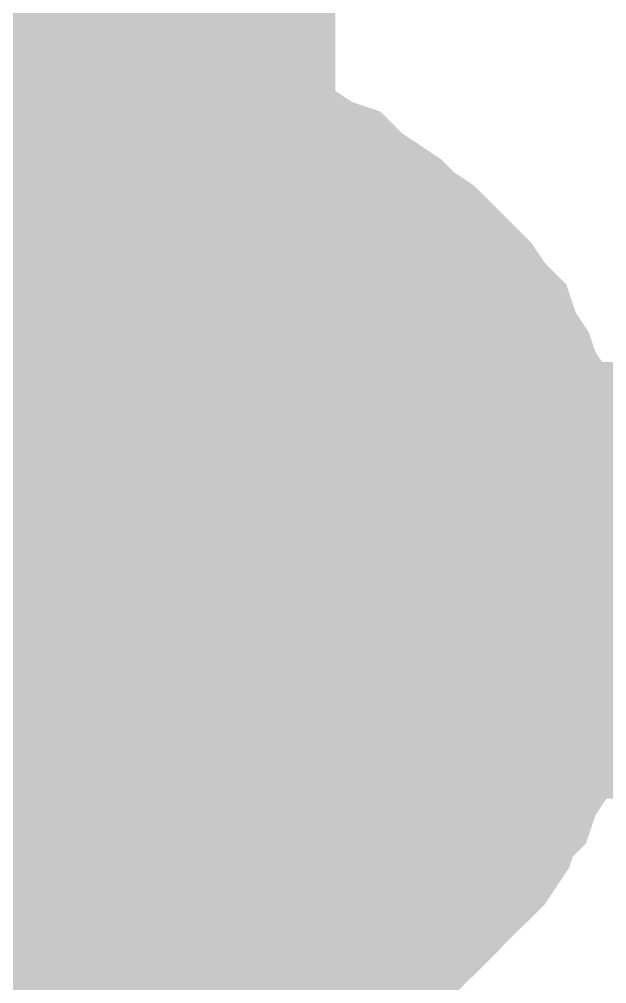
# Model space of a CAD drawing. Header units: inches. Extents: x 0 to 841, y 0 to 594.
# Drawn here: x 344.841 to 345.848, y 259.306 to 260.961 of the extents above; entities that cross this region are included whole.
import ezdxf

# ---------------------------------------------------------------- set-up
doc = ezdxf.new("R2010")
doc.units = ezdxf.units.IN
doc.layers.add('Sheet', color=255, linetype='Continuous')

msp = doc.modelspace()

# ---------------------------------------------------------------- linework, layer by layer
at = {"layer": 'Sheet'}
for points in [[(345.0081, 249.993, 0.7493, 0.7493, 0), (345.0081, 254.9901, 0.7493, 0.7493, 0), (345.0081, 259.9985, 0.7493, 0.7493, 0), (345.0081, 264.9957, 0.7493, 0.7493, 0), (345.0081, 269.9929, 0.7493, 0.7493, 0), (350.0049, 269.9929, 0.7493, 0.7493, 0)], [(344.6824, 260.6835, 0.2997, 0.2997, 0), (344.7161, 260.706, 0.2997, 0.2997, 0), (344.7498, 260.7172, 0.2997, 0.2997, 0), (344.7835, 260.7284, 0.2997, 0.2997, 0), (344.8172, 260.7397, 0.2997, 0.2997, 0), (344.8509, 260.7509, 0.2997, 0.2997, 0), (344.8958, 260.7509, 0.2997, 0.2997, 0), (344.9295, 260.7621, 0.2997, 0.2997, 0), (344.9744, 260.7621, 0.2997, 0.2997, 0), (345.0081, 260.7621, 0.2997, 0.2997, 0)], [(344.6824, 260.6835, 0.2997, 0.2997, 0), (344.7161, 260.706, 0.2997, 0.2997, 0), (344.7498, 260.7172, 0.2997, 0.2997, 0), (344.7835, 260.7284, 0.2997, 0.2997, 0), (344.8172, 260.7397, 0.2997, 0.2997, 0), (344.8509, 260.7509, 0.2997, 0.2997, 0), (344.8958, 260.7509, 0.2997, 0.2997, 0), (344.9295, 260.7621, 0.2997, 0.2997, 0), (344.9744, 260.7621, 0.2997, 0.2997, 0), (345.0081, 260.7621, 0.2997, 0.2997, 0)], [(345.0081, 260.7621, 0.2997, 0.2997, 0), (345.0081, 260.7621, 0.2997, 0.2997, 0)], [(345.0081, 260.7621, 0.2997, 0.2997, 0), (345.053, 260.7621, 0.2997, 0.2997, 0), (345.0867, 260.7621, 0.2997, 0.2997, 0), (345.1204, 260.7509, 0.2997, 0.2997, 0), (345.1653, 260.7509, 0.2997, 0.2997, 0), (345.199, 260.7397, 0.2997, 0.2997, 0), (345.2327, 260.7284, 0.2997, 0.2997, 0), (345.2776, 260.7172, 0.2997, 0.2997, 0), (345.3113, 260.706, 0.2997, 0.2997, 0), (345.3449, 260.6835, 0.2997, 0.2997, 0), (345.3786, 260.6723, 0.2997, 0.2997, 0), (345.4011, 260.6498, 0.2997, 0.2997, 0), (345.4348, 260.6274, 0.2997, 0.2997, 0), (345.4685, 260.6049, 0.2997, 0.2997, 0), (345.4909, 260.5825, 0.2997, 0.2997, 0), (345.5246, 260.56, 0.2997, 0.2997, 0), (345.5471, 260.5375, 0.2997, 0.2997, 0), (345.5695, 260.5151, 0.2997, 0.2997, 0), (345.6032, 260.4814, 0.2997, 0.2997, 0), (345.6257, 260.4477, 0.2997, 0.2997, 0), (345.6481, 260.4252, 0.2997, 0.2997, 0), (345.6594, 260.3916, 0.2997, 0.2997, 0), (345.6818, 260.3579, 0.2997, 0.2997, 0), (345.693, 260.3242, 0.2997, 0.2997, 0), (345.7155, 260.2905, 0.2997, 0.2997, 0), (345.7267, 260.2568, 0.2997, 0.2997, 0), (345.738, 260.2231, 0.2997, 0.2997, 0), (345.7492, 260.1894, 0.2997, 0.2997, 0), (345.7604, 260.1557, 0.2997, 0.2997, 0), (345.7604, 260.1108, 0.2997, 0.2997, 0), (345.7716, 260.0771, 0.2997, 0.2997, 0), (345.7716, 260.0322, 0.2997, 0.2997, 0), (345.7716, 259.9985, 0.2997, 0.2997, 0)], [(345.0081, 260.7621, 0.2997, 0.2997, 0), (345.0081, 260.7621, 0.2997, 0.2997, 0)], [(345.0081, 260.7621, 0.2997, 0.2997, 0), (345.053, 260.7621, 0.2997, 0.2997, 0), (345.0867, 260.7621, 0.2997, 0.2997, 0), (345.1204, 260.7509, 0.2997, 0.2997, 0), (345.1653, 260.7509, 0.2997, 0.2997, 0), (345.199, 260.7397, 0.2997, 0.2997, 0), (345.2327, 260.7284, 0.2997, 0.2997, 0), (345.2776, 260.7172, 0.2997, 0.2997, 0), (345.3113, 260.706, 0.2997, 0.2997, 0), (345.3449, 260.6835, 0.2997, 0.2997, 0), (345.3786, 260.6723, 0.2997, 0.2997, 0), (345.4011, 260.6498, 0.2997, 0.2997, 0), (345.4348, 260.6274, 0.2997, 0.2997, 0), (345.4685, 260.6049, 0.2997, 0.2997, 0), (345.4909, 260.5825, 0.2997, 0.2997, 0), (345.5246, 260.56, 0.2997, 0.2997, 0), (345.5471, 260.5375, 0.2997, 0.2997, 0), (345.5695, 260.5151, 0.2997, 0.2997, 0), (345.6032, 260.4814, 0.2997, 0.2997, 0), (345.6257, 260.4477, 0.2997, 0.2997, 0), (345.6481, 260.4252, 0.2997, 0.2997, 0), (345.6594, 260.3916, 0.2997, 0.2997, 0), (345.6818, 260.3579, 0.2997, 0.2997, 0), (345.693, 260.3242, 0.2997, 0.2997, 0), (345.7155, 260.2905, 0.2997, 0.2997, 0), (345.7267, 260.2568, 0.2997, 0.2997, 0), (345.738, 260.2231, 0.2997, 0.2997, 0), (345.7492, 260.1894, 0.2997, 0.2997, 0), (345.7604, 260.1557, 0.2997, 0.2997, 0), (345.7604, 260.1108, 0.2997, 0.2997, 0), (345.7716, 260.0771, 0.2997, 0.2997, 0), (345.7716, 260.0322, 0.2997, 0.2997, 0), (345.7716, 259.9985, 0.2997, 0.2997, 0)], [(344.7835, 260.7284, 0.0991, 0.0991, 0), (344.8172, 260.7397, 0.0991, 0.0991, 0), (344.8509, 260.7509, 0.0991, 0.0991, 0), (344.8958, 260.7509, 0.0991, 0.0991, 0), (344.9295, 260.7621, 0.0991, 0.0991, 0), (344.9744, 260.7621, 0.0991, 0.0991, 0), (345.0081, 260.7621, 0.0991, 0.0991, 0)], [(344.7835, 260.7284, 0.0991, 0.0991, 0), (344.8172, 260.7397, 0.0991, 0.0991, 0), (344.8509, 260.7509, 0.0991, 0.0991, 0), (344.8958, 260.7509, 0.0991, 0.0991, 0), (344.9295, 260.7621, 0.0991, 0.0991, 0), (344.9744, 260.7621, 0.0991, 0.0991, 0), (345.0081, 260.7621, 0.0991, 0.0991, 0)], [(345.0081, 260.7621, 0.0991, 0.0991, 0), (345.0081, 260.7621, 0.0991, 0.0991, 0)], [(345.0081, 260.7621, 0.0991, 0.0991, 0), (345.053, 260.7621, 0.0991, 0.0991, 0), (345.0867, 260.7621, 0.0991, 0.0991, 0), (345.1204, 260.7509, 0.0991, 0.0991, 0), (345.1653, 260.7509, 0.0991, 0.0991, 0), (345.199, 260.7397, 0.0991, 0.0991, 0), (345.2327, 260.7284, 0.0991, 0.0991, 0), (345.2776, 260.7172, 0.0991, 0.0991, 0), (345.3113, 260.706, 0.0991, 0.0991, 0), (345.3449, 260.6835, 0.0991, 0.0991, 0), (345.3786, 260.6723, 0.0991, 0.0991, 0), (345.4011, 260.6498, 0.0991, 0.0991, 0), (345.4348, 260.6274, 0.0991, 0.0991, 0), (345.4685, 260.6049, 0.0991, 0.0991, 0), (345.4909, 260.5825, 0.0991, 0.0991, 0), (345.5246, 260.56, 0.0991, 0.0991, 0), (345.5471, 260.5375, 0.0991, 0.0991, 0), (345.5695, 260.5151, 0.0991, 0.0991, 0), (345.6032, 260.4814, 0.0991, 0.0991, 0), (345.6257, 260.4477, 0.0991, 0.0991, 0), (345.6481, 260.4252, 0.0991, 0.0991, 0), (345.6594, 260.3916, 0.0991, 0.0991, 0), (345.6818, 260.3579, 0.0991, 0.0991, 0), (345.693, 260.3242, 0.0991, 0.0991, 0), (345.7155, 260.2905, 0.0991, 0.0991, 0), (345.7267, 260.2568, 0.0991, 0.0991, 0), (345.738, 260.2231, 0.0991, 0.0991, 0), (345.7492, 260.1894, 0.0991, 0.0991, 0), (345.7604, 260.1557, 0.0991, 0.0991, 0), (345.7604, 260.1108, 0.0991, 0.0991, 0), (345.7716, 260.0771, 0.0991, 0.0991, 0), (345.7716, 260.0322, 0.0991, 0.0991, 0), (345.7716, 259.9985, 0.0991, 0.0991, 0)], [(345.0081, 260.7621, 0.0991, 0.0991, 0), (345.0081, 260.7621, 0.0991, 0.0991, 0)], [(345.0081, 260.7621, 0.0991, 0.0991, 0), (345.053, 260.7621, 0.0991, 0.0991, 0), (345.0867, 260.7621, 0.0991, 0.0991, 0), (345.1204, 260.7509, 0.0991, 0.0991, 0), (345.1653, 260.7509, 0.0991, 0.0991, 0), (345.199, 260.7397, 0.0991, 0.0991, 0), (345.2327, 260.7284, 0.0991, 0.0991, 0), (345.2776, 260.7172, 0.0991, 0.0991, 0), (345.3113, 260.706, 0.0991, 0.0991, 0), (345.3449, 260.6835, 0.0991, 0.0991, 0), (345.3786, 260.6723, 0.0991, 0.0991, 0), (345.4011, 260.6498, 0.0991, 0.0991, 0), (345.4348, 260.6274, 0.0991, 0.0991, 0), (345.4685, 260.6049, 0.0991, 0.0991, 0), (345.4909, 260.5825, 0.0991, 0.0991, 0), (345.5246, 260.56, 0.0991, 0.0991, 0), (345.5471, 260.5375, 0.0991, 0.0991, 0), (345.5695, 260.5151, 0.0991, 0.0991, 0), (345.6032, 260.4814, 0.0991, 0.0991, 0), (345.6257, 260.4477, 0.0991, 0.0991, 0), (345.6481, 260.4252, 0.0991, 0.0991, 0), (345.6594, 260.3916, 0.0991, 0.0991, 0), (345.6818, 260.3579, 0.0991, 0.0991, 0), (345.693, 260.3242, 0.0991, 0.0991, 0), (345.7155, 260.2905, 0.0991, 0.0991, 0), (345.7267, 260.2568, 0.0991, 0.0991, 0), (345.738, 260.2231, 0.0991, 0.0991, 0), (345.7492, 260.1894, 0.0991, 0.0991, 0), (345.7604, 260.1557, 0.0991, 0.0991, 0), (345.7604, 260.1108, 0.0991, 0.0991, 0), (345.7716, 260.0771, 0.0991, 0.0991, 0), (345.7716, 260.0322, 0.0991, 0.0991, 0), (345.7716, 259.9985, 0.0991, 0.0991, 0)], [(344.6824, 260.3916, 0.2997, 0.2997, 0), (344.7049, 260.4028, 0.2997, 0.2997, 0), (344.7274, 260.414, 0.2997, 0.2997, 0), (344.7498, 260.4365, 0.2997, 0.2997, 0), (344.761, 260.4477, 0.2997, 0.2997, 0), (344.7835, 260.4589, 0.2997, 0.2997, 0), (344.806, 260.4589, 0.2997, 0.2997, 0), (344.8284, 260.4702, 0.2997, 0.2997, 0), (344.8621, 260.4814, 0.2997, 0.2997, 0), (344.8846, 260.4926, 0.2997, 0.2997, 0), (344.907, 260.4926, 0.2997, 0.2997, 0), (344.9295, 260.4926, 0.2997, 0.2997, 0), (344.9519, 260.5039, 0.2997, 0.2997, 0), (344.9856, 260.5039, 0.2997, 0.2997, 0), (345.0081, 260.5039, 0.2997, 0.2997, 0)], [(344.6824, 260.3916, 0.2997, 0.2997, 0), (344.7049, 260.4028, 0.2997, 0.2997, 0), (344.7274, 260.414, 0.2997, 0.2997, 0), (344.7498, 260.4365, 0.2997, 0.2997, 0), (344.761, 260.4477, 0.2997, 0.2997, 0), (344.7835, 260.4589, 0.2997, 0.2997, 0), (344.806, 260.4589, 0.2997, 0.2997, 0), (344.8284, 260.4702, 0.2997, 0.2997, 0), (344.8621, 260.4814, 0.2997, 0.2997, 0), (344.8846, 260.4926, 0.2997, 0.2997, 0), (344.907, 260.4926, 0.2997, 0.2997, 0), (344.9295, 260.4926, 0.2997, 0.2997, 0), (344.9519, 260.5039, 0.2997, 0.2997, 0), (344.9856, 260.5039, 0.2997, 0.2997, 0), (345.0081, 260.5039, 0.2997, 0.2997, 0)], [(345.0081, 260.5039, 0.2997, 0.2997, 0), (345.0081, 260.5039, 0.2997, 0.2997, 0)], [(345.0081, 260.5039, 0.2997, 0.2997, 0), (345.0305, 260.5039, 0.2997, 0.2997, 0), (345.0642, 260.5039, 0.2997, 0.2997, 0), (345.0867, 260.4926, 0.2997, 0.2997, 0), (345.1091, 260.4926, 0.2997, 0.2997, 0), (345.1316, 260.4926, 0.2997, 0.2997, 0), (345.1541, 260.4814, 0.2997, 0.2997, 0), (345.1877, 260.4702, 0.2997, 0.2997, 0), (345.2102, 260.4589, 0.2997, 0.2997, 0), (345.2327, 260.4589, 0.2997, 0.2997, 0), (345.2551, 260.4477, 0.2997, 0.2997, 0), (345.2663, 260.4365, 0.2997, 0.2997, 0), (345.2888, 260.414, 0.2997, 0.2997, 0), (345.3113, 260.4028, 0.2997, 0.2997, 0), (345.3337, 260.3916, 0.2997, 0.2997, 0), (345.3449, 260.3691, 0.2997, 0.2997, 0), (345.3674, 260.3579, 0.2997, 0.2997, 0), (345.3786, 260.3354, 0.2997, 0.2997, 0), (345.4011, 260.3242, 0.2997, 0.2997, 0), (345.4123, 260.3017, 0.2997, 0.2997, 0), (345.4235, 260.2793, 0.2997, 0.2997, 0), (345.446, 260.2568, 0.2997, 0.2997, 0), (345.4572, 260.2456, 0.2997, 0.2997, 0), (345.4685, 260.2231, 0.2997, 0.2997, 0), (345.4685, 260.2007, 0.2997, 0.2997, 0), (345.4797, 260.1782, 0.2997, 0.2997, 0), (345.4909, 260.1445, 0.2997, 0.2997, 0), (345.5021, 260.1221, 0.2997, 0.2997, 0), (345.5021, 260.0996, 0.2997, 0.2997, 0), (345.5021, 260.0771, 0.2997, 0.2997, 0), (345.5134, 260.0547, 0.2997, 0.2997, 0), (345.5134, 260.021, 0.2997, 0.2997, 0), (345.5134, 259.9985, 0.2997, 0.2997, 0)], [(345.0081, 260.5039, 0.2997, 0.2997, 0), (345.0081, 260.5039, 0.2997, 0.2997, 0)], [(345.0081, 260.5039, 0.2997, 0.2997, 0), (345.0305, 260.5039, 0.2997, 0.2997, 0), (345.0642, 260.5039, 0.2997, 0.2997, 0), (345.0867, 260.4926, 0.2997, 0.2997, 0), (345.1091, 260.4926, 0.2997, 0.2997, 0), (345.1316, 260.4926, 0.2997, 0.2997, 0), (345.1541, 260.4814, 0.2997, 0.2997, 0), (345.1877, 260.4702, 0.2997, 0.2997, 0), (345.2102, 260.4589, 0.2997, 0.2997, 0), (345.2327, 260.4589, 0.2997, 0.2997, 0), (345.2551, 260.4477, 0.2997, 0.2997, 0), (345.2663, 260.4365, 0.2997, 0.2997, 0), (345.2888, 260.414, 0.2997, 0.2997, 0), (345.3113, 260.4028, 0.2997, 0.2997, 0), (345.3337, 260.3916, 0.2997, 0.2997, 0), (345.3449, 260.3691, 0.2997, 0.2997, 0), (345.3674, 260.3579, 0.2997, 0.2997, 0), (345.3786, 260.3354, 0.2997, 0.2997, 0), (345.4011, 260.3242, 0.2997, 0.2997, 0), (345.4123, 260.3017, 0.2997, 0.2997, 0), (345.4235, 260.2793, 0.2997, 0.2997, 0), (345.446, 260.2568, 0.2997, 0.2997, 0), (345.4572, 260.2456, 0.2997, 0.2997, 0), (345.4685, 260.2231, 0.2997, 0.2997, 0), (345.4685, 260.2007, 0.2997, 0.2997, 0), (345.4797, 260.1782, 0.2997, 0.2997, 0), (345.4909, 260.1445, 0.2997, 0.2997, 0), (345.5021, 260.1221, 0.2997, 0.2997, 0), (345.5021, 260.0996, 0.2997, 0.2997, 0), (345.5021, 260.0771, 0.2997, 0.2997, 0), (345.5134, 260.0547, 0.2997, 0.2997, 0), (345.5134, 260.021, 0.2997, 0.2997, 0), (345.5134, 259.9985, 0.2997, 0.2997, 0)], [(344.7835, 260.4589, 0.0991, 0.0991, 0), (344.806, 260.4589, 0.0991, 0.0991, 0), (344.8284, 260.4702, 0.0991, 0.0991, 0), (344.8621, 260.4814, 0.0991, 0.0991, 0), (344.8846, 260.4926, 0.0991, 0.0991, 0), (344.907, 260.4926, 0.0991, 0.0991, 0), (344.9295, 260.4926, 0.0991, 0.0991, 0), (344.9519, 260.5039, 0.0991, 0.0991, 0), (344.9856, 260.5039, 0.0991, 0.0991, 0), (345.0081, 260.5039, 0.0991, 0.0991, 0)], [(344.7835, 260.4589, 0.0991, 0.0991, 0), (344.806, 260.4589, 0.0991, 0.0991, 0), (344.8284, 260.4702, 0.0991, 0.0991, 0), (344.8621, 260.4814, 0.0991, 0.0991, 0), (344.8846, 260.4926, 0.0991, 0.0991, 0), (344.907, 260.4926, 0.0991, 0.0991, 0), (344.9295, 260.4926, 0.0991, 0.0991, 0), (344.9519, 260.5039, 0.0991, 0.0991, 0), (344.9856, 260.5039, 0.0991, 0.0991, 0), (345.0081, 260.5039, 0.0991, 0.0991, 0)], [(345.0081, 260.5039, 0.0991, 0.0991, 0), (345.0081, 260.5039, 0.0991, 0.0991, 0)], [(345.0081, 260.5039, 0.0991, 0.0991, 0), (345.0305, 260.5039, 0.0991, 0.0991, 0), (345.0642, 260.5039, 0.0991, 0.0991, 0), (345.0867, 260.4926, 0.0991, 0.0991, 0), (345.1091, 260.4926, 0.0991, 0.0991, 0), (345.1316, 260.4926, 0.0991, 0.0991, 0), (345.1541, 260.4814, 0.0991, 0.0991, 0), (345.1877, 260.4702, 0.0991, 0.0991, 0), (345.2102, 260.4589, 0.0991, 0.0991, 0), (345.2327, 260.4589, 0.0991, 0.0991, 0), (345.2551, 260.4477, 0.0991, 0.0991, 0), (345.2663, 260.4365, 0.0991, 0.0991, 0), (345.2888, 260.414, 0.0991, 0.0991, 0), (345.3113, 260.4028, 0.0991, 0.0991, 0), (345.3337, 260.3916, 0.0991, 0.0991, 0), (345.3449, 260.3691, 0.0991, 0.0991, 0), (345.3674, 260.3579, 0.0991, 0.0991, 0), (345.3786, 260.3354, 0.0991, 0.0991, 0), (345.4011, 260.3242, 0.0991, 0.0991, 0), (345.4123, 260.3017, 0.0991, 0.0991, 0), (345.4235, 260.2793, 0.0991, 0.0991, 0), (345.446, 260.2568, 0.0991, 0.0991, 0), (345.4572, 260.2456, 0.0991, 0.0991, 0), (345.4685, 260.2231, 0.0991, 0.0991, 0), (345.4685, 260.2007, 0.0991, 0.0991, 0), (345.4797, 260.1782, 0.0991, 0.0991, 0), (345.4909, 260.1445, 0.0991, 0.0991, 0), (345.5021, 260.1221, 0.0991, 0.0991, 0), (345.5021, 260.0996, 0.0991, 0.0991, 0), (345.5021, 260.0771, 0.0991, 0.0991, 0), (345.5134, 260.0547, 0.0991, 0.0991, 0), (345.5134, 260.021, 0.0991, 0.0991, 0), (345.5134, 259.9985, 0.0991, 0.0991, 0)], [(345.0081, 260.5039, 0.0991, 0.0991, 0), (345.0081, 260.5039, 0.0991, 0.0991, 0)], [(345.0081, 260.5039, 0.0991, 0.0991, 0), (345.0305, 260.5039, 0.0991, 0.0991, 0), (345.0642, 260.5039, 0.0991, 0.0991, 0), (345.0867, 260.4926, 0.0991, 0.0991, 0), (345.1091, 260.4926, 0.0991, 0.0991, 0), (345.1316, 260.4926, 0.0991, 0.0991, 0), (345.1541, 260.4814, 0.0991, 0.0991, 0), (345.1877, 260.4702, 0.0991, 0.0991, 0), (345.2102, 260.4589, 0.0991, 0.0991, 0), (345.2327, 260.4589, 0.0991, 0.0991, 0), (345.2551, 260.4477, 0.0991, 0.0991, 0), (345.2663, 260.4365, 0.0991, 0.0991, 0), (345.2888, 260.414, 0.0991, 0.0991, 0), (345.3113, 260.4028, 0.0991, 0.0991, 0), (345.3337, 260.3916, 0.0991, 0.0991, 0), (345.3449, 260.3691, 0.0991, 0.0991, 0), (345.3674, 260.3579, 0.0991, 0.0991, 0), (345.3786, 260.3354, 0.0991, 0.0991, 0), (345.4011, 260.3242, 0.0991, 0.0991, 0), (345.4123, 260.3017, 0.0991, 0.0991, 0), (345.4235, 260.2793, 0.0991, 0.0991, 0), (345.446, 260.2568, 0.0991, 0.0991, 0), (345.4572, 260.2456, 0.0991, 0.0991, 0), (345.4685, 260.2231, 0.0991, 0.0991, 0), (345.4685, 260.2007, 0.0991, 0.0991, 0), (345.4797, 260.1782, 0.0991, 0.0991, 0), (345.4909, 260.1445, 0.0991, 0.0991, 0), (345.5021, 260.1221, 0.0991, 0.0991, 0), (345.5021, 260.0996, 0.0991, 0.0991, 0), (345.5021, 260.0771, 0.0991, 0.0991, 0), (345.5134, 260.0547, 0.0991, 0.0991, 0), (345.5134, 260.021, 0.0991, 0.0991, 0), (345.5134, 259.9985, 0.0991, 0.0991, 0)], [(345.0081, 259.9985, 0.7493, 0.7493, 0), (350.0049, 259.9985, 0.7493, 0.7493, 0)], [(345.7716, 259.9985, 0.2997, 0.2997, 0), (345.7716, 259.9536, 0.2997, 0.2997, 0), (345.7716, 259.9199, 0.2997, 0.2997, 0), (345.7604, 259.8862, 0.2997, 0.2997, 0), (345.7604, 259.8413, 0.2997, 0.2997, 0), (345.7492, 259.8076, 0.2997, 0.2997, 0), (345.738, 259.7739, 0.2997, 0.2997, 0), (345.7267, 259.729, 0.2997, 0.2997, 0), (345.7155, 259.6953, 0.2997, 0.2997, 0), (345.693, 259.6616, 0.2997, 0.2997, 0), (345.6818, 259.6279, 0.2997, 0.2997, 0), (345.6594, 259.6055, 0.2997, 0.2997, 0), (345.6481, 259.5718, 0.2997, 0.2997, 0), (345.6257, 259.5381, 0.2997, 0.2997, 0), (345.6032, 259.5157, 0.2997, 0.2997, 0), (345.5695, 259.482, 0.2997, 0.2997, 0), (345.5471, 259.4595, 0.2997, 0.2997, 0), (345.5246, 259.437, 0.2997, 0.2997, 0), (345.4909, 259.4034, 0.2997, 0.2997, 0), (345.4685, 259.3809, 0.2997, 0.2997, 0), (345.4348, 259.3584, 0.2997, 0.2997, 0), (345.4011, 259.3472, 0.2997, 0.2997, 0), (345.3786, 259.3248, 0.2997, 0.2997, 0), (345.3449, 259.3135, 0.2997, 0.2997, 0), (345.3113, 259.2911, 0.2997, 0.2997, 0), (345.2776, 259.2798, 0.2997, 0.2997, 0), (345.2327, 259.2686, 0.2997, 0.2997, 0), (345.199, 259.2574, 0.2997, 0.2997, 0), (345.1653, 259.2461, 0.2997, 0.2997, 0), (345.1204, 259.2461, 0.2997, 0.2997, 0), (345.0867, 259.2349, 0.2997, 0.2997, 0), (345.053, 259.2349, 0.2997, 0.2997, 0), (345.0081, 259.2349, 0.2997, 0.2997, 0)], [(345.7716, 259.9985, 0.2997, 0.2997, 0), (345.7716, 259.9536, 0.2997, 0.2997, 0), (345.7716, 259.9199, 0.2997, 0.2997, 0), (345.7604, 259.8862, 0.2997, 0.2997, 0), (345.7604, 259.8413, 0.2997, 0.2997, 0), (345.7492, 259.8076, 0.2997, 0.2997, 0), (345.738, 259.7739, 0.2997, 0.2997, 0), (345.7267, 259.729, 0.2997, 0.2997, 0), (345.7155, 259.6953, 0.2997, 0.2997, 0), (345.693, 259.6616, 0.2997, 0.2997, 0), (345.6818, 259.6279, 0.2997, 0.2997, 0), (345.6594, 259.6055, 0.2997, 0.2997, 0), (345.6481, 259.5718, 0.2997, 0.2997, 0), (345.6257, 259.5381, 0.2997, 0.2997, 0), (345.6032, 259.5157, 0.2997, 0.2997, 0), (345.5695, 259.482, 0.2997, 0.2997, 0), (345.5471, 259.4595, 0.2997, 0.2997, 0), (345.5246, 259.437, 0.2997, 0.2997, 0), (345.4909, 259.4034, 0.2997, 0.2997, 0), (345.4685, 259.3809, 0.2997, 0.2997, 0), (345.4348, 259.3584, 0.2997, 0.2997, 0), (345.4011, 259.3472, 0.2997, 0.2997, 0), (345.3786, 259.3248, 0.2997, 0.2997, 0), (345.3449, 259.3135, 0.2997, 0.2997, 0), (345.3113, 259.2911, 0.2997, 0.2997, 0), (345.2776, 259.2798, 0.2997, 0.2997, 0), (345.2327, 259.2686, 0.2997, 0.2997, 0), (345.199, 259.2574, 0.2997, 0.2997, 0), (345.1653, 259.2461, 0.2997, 0.2997, 0), (345.1204, 259.2461, 0.2997, 0.2997, 0), (345.0867, 259.2349, 0.2997, 0.2997, 0), (345.053, 259.2349, 0.2997, 0.2997, 0), (345.0081, 259.2349, 0.2997, 0.2997, 0)], [(345.5134, 259.9985, 0.2997, 0.2997, 0), (345.5134, 259.9761, 0.2997, 0.2997, 0), (345.5134, 259.9424, 0.2997, 0.2997, 0), (345.5021, 259.9199, 0.2997, 0.2997, 0), (345.5021, 259.8975, 0.2997, 0.2997, 0), (345.5021, 259.875, 0.2997, 0.2997, 0), (345.4909, 259.8413, 0.2997, 0.2997, 0), (345.4797, 259.8189, 0.2997, 0.2997, 0), (345.4685, 259.7964, 0.2997, 0.2997, 0), (345.4685, 259.7739, 0.2997, 0.2997, 0), (345.4572, 259.7515, 0.2997, 0.2997, 0), (345.446, 259.729, 0.2997, 0.2997, 0), (345.4235, 259.7066, 0.2997, 0.2997, 0), (345.4123, 259.6953, 0.2997, 0.2997, 0), (345.4011, 259.6729, 0.2997, 0.2997, 0), (345.3786, 259.6504, 0.2997, 0.2997, 0), (345.3674, 259.6392, 0.2997, 0.2997, 0), (345.3449, 259.6167, 0.2997, 0.2997, 0), (345.3337, 259.6055, 0.2997, 0.2997, 0), (345.3113, 259.583, 0.2997, 0.2997, 0), (345.2888, 259.5718, 0.2997, 0.2997, 0), (345.2663, 259.5606, 0.2997, 0.2997, 0), (345.2551, 259.5493, 0.2997, 0.2997, 0), (345.2327, 259.5381, 0.2997, 0.2997, 0), (345.2102, 259.5269, 0.2997, 0.2997, 0), (345.1877, 259.5157, 0.2997, 0.2997, 0), (345.1541, 259.5044, 0.2997, 0.2997, 0), (345.1316, 259.4932, 0.2997, 0.2997, 0), (345.1091, 259.4932, 0.2997, 0.2997, 0), (345.0867, 259.4932, 0.2997, 0.2997, 0), (345.0642, 259.482, 0.2997, 0.2997, 0), (345.0305, 259.482, 0.2997, 0.2997, 0), (345.0081, 259.482, 0.2997, 0.2997, 0)], [(345.5134, 259.9985, 0.2997, 0.2997, 0), (345.5134, 259.9761, 0.2997, 0.2997, 0), (345.5134, 259.9424, 0.2997, 0.2997, 0), (345.5021, 259.9199, 0.2997, 0.2997, 0), (345.5021, 259.8975, 0.2997, 0.2997, 0), (345.5021, 259.875, 0.2997, 0.2997, 0), (345.4909, 259.8413, 0.2997, 0.2997, 0), (345.4797, 259.8189, 0.2997, 0.2997, 0), (345.4685, 259.7964, 0.2997, 0.2997, 0), (345.4685, 259.7739, 0.2997, 0.2997, 0), (345.4572, 259.7515, 0.2997, 0.2997, 0), (345.446, 259.729, 0.2997, 0.2997, 0), (345.4235, 259.7066, 0.2997, 0.2997, 0), (345.4123, 259.6953, 0.2997, 0.2997, 0), (345.4011, 259.6729, 0.2997, 0.2997, 0), (345.3786, 259.6504, 0.2997, 0.2997, 0), (345.3674, 259.6392, 0.2997, 0.2997, 0), (345.3449, 259.6167, 0.2997, 0.2997, 0), (345.3337, 259.6055, 0.2997, 0.2997, 0), (345.3113, 259.583, 0.2997, 0.2997, 0), (345.2888, 259.5718, 0.2997, 0.2997, 0), (345.2663, 259.5606, 0.2997, 0.2997, 0), (345.2551, 259.5493, 0.2997, 0.2997, 0), (345.2327, 259.5381, 0.2997, 0.2997, 0), (345.2102, 259.5269, 0.2997, 0.2997, 0), (345.1877, 259.5157, 0.2997, 0.2997, 0), (345.1541, 259.5044, 0.2997, 0.2997, 0), (345.1316, 259.4932, 0.2997, 0.2997, 0), (345.1091, 259.4932, 0.2997, 0.2997, 0), (345.0867, 259.4932, 0.2997, 0.2997, 0), (345.0642, 259.482, 0.2997, 0.2997, 0), (345.0305, 259.482, 0.2997, 0.2997, 0), (345.0081, 259.482, 0.2997, 0.2997, 0)], [(345.5134, 259.9985, 0.2997, 0.2997, 0), (345.5134, 259.9985, 0.2997, 0.2997, 0), (345.5134, 259.9985, 0.2997, 0.2997, 0), (345.5134, 259.9985, 0.2997, 0.2997, 0), (345.5134, 259.9985, 0.2997, 0.2997, 0), (345.5134, 259.9985, 0.2997, 0.2997, 0), (345.5134, 259.9985, 0.2997, 0.2997, 0), (345.5134, 259.9985, 0.2997, 0.2997, 0), (345.5134, 259.9985, 0.2997, 0.2997, 0), (345.5134, 259.9985, 0.2997, 0.2997, 0), (345.5134, 259.9985, 0.2997, 0.2997, 0), (345.5134, 259.9985, 0.2997, 0.2997, 0), (345.5134, 259.9985, 0.2997, 0.2997, 0), (345.5134, 259.9985, 0.2997, 0.2997, 0), (345.5134, 259.9985, 0.2997, 0.2997, 0), (345.5134, 259.9985, 0.2997, 0.2997, 0), (345.5134, 259.9985, 0.2997, 0.2997, 0), (345.5134, 259.9985, 0.2997, 0.2997, 0), (345.5134, 259.9985, 0.2997, 0.2997, 0), (345.5134, 259.9985, 0.2997, 0.2997, 0), (345.5134, 259.9985, 0.2997, 0.2997, 0), (345.5134, 259.9985, 0.2997, 0.2997, 0), (345.5134, 259.9985, 0.2997, 0.2997, 0), (345.5134, 259.9985, 0.2997, 0.2997, 0), (345.5134, 259.9985, 0.2997, 0.2997, 0), (345.5134, 259.9985, 0.2997, 0.2997, 0), (345.5134, 259.9985, 0.2997, 0.2997, 0), (345.5134, 259.9985, 0.2997, 0.2997, 0), (345.5134, 259.9985, 0.2997, 0.2997, 0), (345.5134, 259.9985, 0.2997, 0.2997, 0), (345.5134, 259.9985, 0.2997, 0.2997, 0), (345.5134, 259.9985, 0.2997, 0.2997, 0), (345.5134, 259.9985, 0.2997, 0.2997, 0)], [(345.5134, 259.9985, 0.2997, 0.2997, 0), (345.5134, 259.9985, 0.2997, 0.2997, 0)], [(345.5134, 259.9985, 0.2997, 0.2997, 0), (345.5134, 259.9985, 0.2997, 0.2997, 0), (345.5134, 259.9985, 0.2997, 0.2997, 0), (345.5134, 259.9985, 0.2997, 0.2997, 0), (345.5134, 259.9985, 0.2997, 0.2997, 0), (345.5134, 259.9985, 0.2997, 0.2997, 0), (345.5134, 259.9985, 0.2997, 0.2997, 0), (345.5134, 259.9985, 0.2997, 0.2997, 0), (345.5134, 259.9985, 0.2997, 0.2997, 0), (345.5134, 259.9985, 0.2997, 0.2997, 0), (345.5134, 259.9985, 0.2997, 0.2997, 0), (345.5134, 259.9985, 0.2997, 0.2997, 0), (345.5134, 259.9985, 0.2997, 0.2997, 0), (345.5134, 259.9985, 0.2997, 0.2997, 0), (345.5134, 259.9985, 0.2997, 0.2997, 0), (345.5134, 259.9985, 0.2997, 0.2997, 0), (345.5134, 259.9985, 0.2997, 0.2997, 0), (345.5134, 259.9985, 0.2997, 0.2997, 0), (345.5134, 259.9985, 0.2997, 0.2997, 0), (345.5134, 259.9985, 0.2997, 0.2997, 0), (345.5134, 259.9985, 0.2997, 0.2997, 0), (345.5134, 259.9985, 0.2997, 0.2997, 0), (345.5134, 259.9985, 0.2997, 0.2997, 0), (345.5134, 259.9985, 0.2997, 0.2997, 0), (345.5134, 259.9985, 0.2997, 0.2997, 0), (345.5134, 259.9985, 0.2997, 0.2997, 0), (345.5134, 259.9985, 0.2997, 0.2997, 0), (345.5134, 259.9985, 0.2997, 0.2997, 0), (345.5134, 259.9985, 0.2997, 0.2997, 0), (345.5134, 259.9985, 0.2997, 0.2997, 0), (345.5134, 259.9985, 0.2997, 0.2997, 0), (345.5134, 259.9985, 0.2997, 0.2997, 0), (345.5134, 259.9985, 0.2997, 0.2997, 0)], [(345.5134, 259.9985, 0.2997, 0.2997, 0), (345.5134, 259.9985, 0.2997, 0.2997, 0)], [(345.7716, 259.9985, 0.2997, 0.2997, 0), (345.7716, 259.9985, 0.2997, 0.2997, 0), (345.7716, 259.9985, 0.2997, 0.2997, 0), (345.7716, 259.9985, 0.2997, 0.2997, 0), (345.7716, 259.9985, 0.2997, 0.2997, 0), (345.7716, 259.9985, 0.2997, 0.2997, 0), (345.7716, 259.9985, 0.2997, 0.2997, 0), (345.7716, 259.9985, 0.2997, 0.2997, 0), (345.7716, 259.9985, 0.2997, 0.2997, 0), (345.7716, 259.9985, 0.2997, 0.2997, 0), (345.7716, 259.9985, 0.2997, 0.2997, 0), (345.7716, 259.9985, 0.2997, 0.2997, 0), (345.7716, 259.9985, 0.2997, 0.2997, 0), (345.7716, 259.9985, 0.2997, 0.2997, 0), (345.7716, 259.9985, 0.2997, 0.2997, 0), (345.7716, 259.9985, 0.2997, 0.2997, 0), (345.7716, 259.9985, 0.2997, 0.2997, 0), (345.7716, 259.9985, 0.2997, 0.2997, 0), (345.7716, 259.9985, 0.2997, 0.2997, 0), (345.7716, 259.9985, 0.2997, 0.2997, 0), (345.7716, 259.9985, 0.2997, 0.2997, 0), (345.7716, 259.9985, 0.2997, 0.2997, 0), (345.7716, 259.9985, 0.2997, 0.2997, 0), (345.7716, 259.9985, 0.2997, 0.2997, 0), (345.7716, 259.9985, 0.2997, 0.2997, 0), (345.7716, 259.9985, 0.2997, 0.2997, 0), (345.7716, 259.9985, 0.2997, 0.2997, 0), (345.7716, 259.9985, 0.2997, 0.2997, 0), (345.7716, 259.9985, 0.2997, 0.2997, 0), (345.7716, 259.9985, 0.2997, 0.2997, 0), (345.7716, 259.9985, 0.2997, 0.2997, 0), (345.7716, 259.9985, 0.2997, 0.2997, 0), (345.7716, 259.9985, 0.2997, 0.2997, 0)], [(345.7716, 259.9985, 0.2997, 0.2997, 0), (345.7716, 259.9985, 0.2997, 0.2997, 0)], [(345.7716, 259.9985, 0.2997, 0.2997, 0), (345.7716, 259.9985, 0.2997, 0.2997, 0), (345.7716, 259.9985, 0.2997, 0.2997, 0), (345.7716, 259.9985, 0.2997, 0.2997, 0), (345.7716, 259.9985, 0.2997, 0.2997, 0), (345.7716, 259.9985, 0.2997, 0.2997, 0), (345.7716, 259.9985, 0.2997, 0.2997, 0), (345.7716, 259.9985, 0.2997, 0.2997, 0), (345.7716, 259.9985, 0.2997, 0.2997, 0), (345.7716, 259.9985, 0.2997, 0.2997, 0), (345.7716, 259.9985, 0.2997, 0.2997, 0), (345.7716, 259.9985, 0.2997, 0.2997, 0), (345.7716, 259.9985, 0.2997, 0.2997, 0), (345.7716, 259.9985, 0.2997, 0.2997, 0), (345.7716, 259.9985, 0.2997, 0.2997, 0), (345.7716, 259.9985, 0.2997, 0.2997, 0), (345.7716, 259.9985, 0.2997, 0.2997, 0), (345.7716, 259.9985, 0.2997, 0.2997, 0), (345.7716, 259.9985, 0.2997, 0.2997, 0), (345.7716, 259.9985, 0.2997, 0.2997, 0), (345.7716, 259.9985, 0.2997, 0.2997, 0), (345.7716, 259.9985, 0.2997, 0.2997, 0), (345.7716, 259.9985, 0.2997, 0.2997, 0), (345.7716, 259.9985, 0.2997, 0.2997, 0), (345.7716, 259.9985, 0.2997, 0.2997, 0), (345.7716, 259.9985, 0.2997, 0.2997, 0), (345.7716, 259.9985, 0.2997, 0.2997, 0), (345.7716, 259.9985, 0.2997, 0.2997, 0), (345.7716, 259.9985, 0.2997, 0.2997, 0), (345.7716, 259.9985, 0.2997, 0.2997, 0), (345.7716, 259.9985, 0.2997, 0.2997, 0), (345.7716, 259.9985, 0.2997, 0.2997, 0), (345.7716, 259.9985, 0.2997, 0.2997, 0)], [(345.7716, 259.9985, 0.2997, 0.2997, 0), (345.7716, 259.9985, 0.2997, 0.2997, 0)], [(345.5134, 259.9985, 0.0991, 0.0991, 0), (345.5134, 259.9761, 0.0991, 0.0991, 0), (345.5134, 259.9424, 0.0991, 0.0991, 0), (345.5021, 259.9199, 0.0991, 0.0991, 0), (345.5021, 259.8975, 0.0991, 0.0991, 0), (345.5021, 259.875, 0.0991, 0.0991, 0), (345.4909, 259.8413, 0.0991, 0.0991, 0), (345.4797, 259.8189, 0.0991, 0.0991, 0), (345.4685, 259.7964, 0.0991, 0.0991, 0), (345.4685, 259.7739, 0.0991, 0.0991, 0), (345.4572, 259.7515, 0.0991, 0.0991, 0), (345.446, 259.729, 0.0991, 0.0991, 0), (345.4235, 259.7066, 0.0991, 0.0991, 0), (345.4123, 259.6953, 0.0991, 0.0991, 0), (345.4011, 259.6729, 0.0991, 0.0991, 0), (345.3786, 259.6504, 0.0991, 0.0991, 0), (345.3674, 259.6392, 0.0991, 0.0991, 0), (345.3449, 259.6167, 0.0991, 0.0991, 0), (345.3337, 259.6055, 0.0991, 0.0991, 0), (345.3113, 259.583, 0.0991, 0.0991, 0), (345.2888, 259.5718, 0.0991, 0.0991, 0), (345.2663, 259.5606, 0.0991, 0.0991, 0), (345.2551, 259.5493, 0.0991, 0.0991, 0), (345.2327, 259.5381, 0.0991, 0.0991, 0), (345.2102, 259.5269, 0.0991, 0.0991, 0), (345.1877, 259.5157, 0.0991, 0.0991, 0), (345.1541, 259.5044, 0.0991, 0.0991, 0), (345.1316, 259.4932, 0.0991, 0.0991, 0), (345.1091, 259.4932, 0.0991, 0.0991, 0), (345.0867, 259.4932, 0.0991, 0.0991, 0), (345.0642, 259.482, 0.0991, 0.0991, 0), (345.0305, 259.482, 0.0991, 0.0991, 0), (345.0081, 259.482, 0.0991, 0.0991, 0)], [(345.5134, 259.9985, 0.0991, 0.0991, 0), (345.5134, 259.9761, 0.0991, 0.0991, 0), (345.5134, 259.9424, 0.0991, 0.0991, 0), (345.5021, 259.9199, 0.0991, 0.0991, 0), (345.5021, 259.8975, 0.0991, 0.0991, 0), (345.5021, 259.875, 0.0991, 0.0991, 0), (345.4909, 259.8413, 0.0991, 0.0991, 0), (345.4797, 259.8189, 0.0991, 0.0991, 0), (345.4685, 259.7964, 0.0991, 0.0991, 0), (345.4685, 259.7739, 0.0991, 0.0991, 0), (345.4572, 259.7515, 0.0991, 0.0991, 0), (345.446, 259.729, 0.0991, 0.0991, 0), (345.4235, 259.7066, 0.0991, 0.0991, 0), (345.4123, 259.6953, 0.0991, 0.0991, 0), (345.4011, 259.6729, 0.0991, 0.0991, 0), (345.3786, 259.6504, 0.0991, 0.0991, 0), (345.3674, 259.6392, 0.0991, 0.0991, 0), (345.3449, 259.6167, 0.0991, 0.0991, 0), (345.3337, 259.6055, 0.0991, 0.0991, 0), (345.3113, 259.583, 0.0991, 0.0991, 0), (345.2888, 259.5718, 0.0991, 0.0991, 0), (345.2663, 259.5606, 0.0991, 0.0991, 0), (345.2551, 259.5493, 0.0991, 0.0991, 0), (345.2327, 259.5381, 0.0991, 0.0991, 0), (345.2102, 259.5269, 0.0991, 0.0991, 0), (345.1877, 259.5157, 0.0991, 0.0991, 0), (345.1541, 259.5044, 0.0991, 0.0991, 0), (345.1316, 259.4932, 0.0991, 0.0991, 0), (345.1091, 259.4932, 0.0991, 0.0991, 0), (345.0867, 259.4932, 0.0991, 0.0991, 0), (345.0642, 259.482, 0.0991, 0.0991, 0), (345.0305, 259.482, 0.0991, 0.0991, 0), (345.0081, 259.482, 0.0991, 0.0991, 0)], [(345.7716, 259.9985, 0.0991, 0.0991, 0), (345.7716, 259.9536, 0.0991, 0.0991, 0), (345.7716, 259.9199, 0.0991, 0.0991, 0), (345.7604, 259.8862, 0.0991, 0.0991, 0), (345.7604, 259.8413, 0.0991, 0.0991, 0), (345.7492, 259.8076, 0.0991, 0.0991, 0), (345.738, 259.7739, 0.0991, 0.0991, 0), (345.7267, 259.729, 0.0991, 0.0991, 0), (345.7155, 259.6953, 0.0991, 0.0991, 0), (345.693, 259.6616, 0.0991, 0.0991, 0), (345.6818, 259.6279, 0.0991, 0.0991, 0), (345.6594, 259.6055, 0.0991, 0.0991, 0), (345.6481, 259.5718, 0.0991, 0.0991, 0), (345.6257, 259.5381, 0.0991, 0.0991, 0), (345.6032, 259.5157, 0.0991, 0.0991, 0), (345.5695, 259.482, 0.0991, 0.0991, 0), (345.5471, 259.4595, 0.0991, 0.0991, 0), (345.5246, 259.437, 0.0991, 0.0991, 0), (345.4909, 259.4034, 0.0991, 0.0991, 0), (345.4685, 259.3809, 0.0991, 0.0991, 0), (345.4348, 259.3584, 0.0991, 0.0991, 0), (345.4011, 259.3472, 0.0991, 0.0991, 0), (345.3786, 259.3248, 0.0991, 0.0991, 0), (345.3449, 259.3135, 0.0991, 0.0991, 0), (345.3113, 259.2911, 0.0991, 0.0991, 0), (345.2776, 259.2798, 0.0991, 0.0991, 0), (345.2327, 259.2686, 0.0991, 0.0991, 0), (345.199, 259.2574, 0.0991, 0.0991, 0), (345.1653, 259.2461, 0.0991, 0.0991, 0)], [(345.7716, 259.9985, 0.0991, 0.0991, 0), (345.7716, 259.9536, 0.0991, 0.0991, 0), (345.7716, 259.9199, 0.0991, 0.0991, 0), (345.7604, 259.8862, 0.0991, 0.0991, 0), (345.7604, 259.8413, 0.0991, 0.0991, 0), (345.7492, 259.8076, 0.0991, 0.0991, 0), (345.738, 259.7739, 0.0991, 0.0991, 0), (345.7267, 259.729, 0.0991, 0.0991, 0), (345.7155, 259.6953, 0.0991, 0.0991, 0), (345.693, 259.6616, 0.0991, 0.0991, 0), (345.6818, 259.6279, 0.0991, 0.0991, 0), (345.6594, 259.6055, 0.0991, 0.0991, 0), (345.6481, 259.5718, 0.0991, 0.0991, 0), (345.6257, 259.5381, 0.0991, 0.0991, 0), (345.6032, 259.5157, 0.0991, 0.0991, 0), (345.5695, 259.482, 0.0991, 0.0991, 0), (345.5471, 259.4595, 0.0991, 0.0991, 0), (345.5246, 259.437, 0.0991, 0.0991, 0), (345.4909, 259.4034, 0.0991, 0.0991, 0), (345.4685, 259.3809, 0.0991, 0.0991, 0), (345.4348, 259.3584, 0.0991, 0.0991, 0), (345.4011, 259.3472, 0.0991, 0.0991, 0), (345.3786, 259.3248, 0.0991, 0.0991, 0), (345.3449, 259.3135, 0.0991, 0.0991, 0), (345.3113, 259.2911, 0.0991, 0.0991, 0), (345.2776, 259.2798, 0.0991, 0.0991, 0), (345.2327, 259.2686, 0.0991, 0.0991, 0), (345.199, 259.2574, 0.0991, 0.0991, 0), (345.1653, 259.2461, 0.0991, 0.0991, 0)], [(345.5134, 259.9985, 0.0991, 0.0991, 0), (345.5134, 259.9985, 0.0991, 0.0991, 0), (345.5134, 259.9985, 0.0991, 0.0991, 0), (345.5134, 259.9985, 0.0991, 0.0991, 0), (345.5134, 259.9985, 0.0991, 0.0991, 0), (345.5134, 259.9985, 0.0991, 0.0991, 0), (345.5134, 259.9985, 0.0991, 0.0991, 0), (345.5134, 259.9985, 0.0991, 0.0991, 0), (345.5134, 259.9985, 0.0991, 0.0991, 0), (345.5134, 259.9985, 0.0991, 0.0991, 0), (345.5134, 259.9985, 0.0991, 0.0991, 0), (345.5134, 259.9985, 0.0991, 0.0991, 0), (345.5134, 259.9985, 0.0991, 0.0991, 0), (345.5134, 259.9985, 0.0991, 0.0991, 0), (345.5134, 259.9985, 0.0991, 0.0991, 0), (345.5134, 259.9985, 0.0991, 0.0991, 0), (345.5134, 259.9985, 0.0991, 0.0991, 0), (345.5134, 259.9985, 0.0991, 0.0991, 0), (345.5134, 259.9985, 0.0991, 0.0991, 0), (345.5134, 259.9985, 0.0991, 0.0991, 0), (345.5134, 259.9985, 0.0991, 0.0991, 0), (345.5134, 259.9985, 0.0991, 0.0991, 0), (345.5134, 259.9985, 0.0991, 0.0991, 0), (345.5134, 259.9985, 0.0991, 0.0991, 0), (345.5134, 259.9985, 0.0991, 0.0991, 0), (345.5134, 259.9985, 0.0991, 0.0991, 0), (345.5134, 259.9985, 0.0991, 0.0991, 0), (345.5134, 259.9985, 0.0991, 0.0991, 0), (345.5134, 259.9985, 0.0991, 0.0991, 0), (345.5134, 259.9985, 0.0991, 0.0991, 0), (345.5134, 259.9985, 0.0991, 0.0991, 0), (345.5134, 259.9985, 0.0991, 0.0991, 0), (345.5134, 259.9985, 0.0991, 0.0991, 0)], [(345.5134, 259.9985, 0.0991, 0.0991, 0), (345.5134, 259.9985, 0.0991, 0.0991, 0)], [(345.5134, 259.9985, 0.0991, 0.0991, 0), (345.5134, 259.9985, 0.0991, 0.0991, 0), (345.5134, 259.9985, 0.0991, 0.0991, 0), (345.5134, 259.9985, 0.0991, 0.0991, 0), (345.5134, 259.9985, 0.0991, 0.0991, 0), (345.5134, 259.9985, 0.0991, 0.0991, 0), (345.5134, 259.9985, 0.0991, 0.0991, 0), (345.5134, 259.9985, 0.0991, 0.0991, 0), (345.5134, 259.9985, 0.0991, 0.0991, 0), (345.5134, 259.9985, 0.0991, 0.0991, 0), (345.5134, 259.9985, 0.0991, 0.0991, 0), (345.5134, 259.9985, 0.0991, 0.0991, 0), (345.5134, 259.9985, 0.0991, 0.0991, 0), (345.5134, 259.9985, 0.0991, 0.0991, 0), (345.5134, 259.9985, 0.0991, 0.0991, 0), (345.5134, 259.9985, 0.0991, 0.0991, 0), (345.5134, 259.9985, 0.0991, 0.0991, 0), (345.5134, 259.9985, 0.0991, 0.0991, 0), (345.5134, 259.9985, 0.0991, 0.0991, 0), (345.5134, 259.9985, 0.0991, 0.0991, 0), (345.5134, 259.9985, 0.0991, 0.0991, 0), (345.5134, 259.9985, 0.0991, 0.0991, 0), (345.5134, 259.9985, 0.0991, 0.0991, 0), (345.5134, 259.9985, 0.0991, 0.0991, 0), (345.5134, 259.9985, 0.0991, 0.0991, 0), (345.5134, 259.9985, 0.0991, 0.0991, 0), (345.5134, 259.9985, 0.0991, 0.0991, 0), (345.5134, 259.9985, 0.0991, 0.0991, 0), (345.5134, 259.9985, 0.0991, 0.0991, 0), (345.5134, 259.9985, 0.0991, 0.0991, 0), (345.5134, 259.9985, 0.0991, 0.0991, 0), (345.5134, 259.9985, 0.0991, 0.0991, 0), (345.5134, 259.9985, 0.0991, 0.0991, 0)], [(345.5134, 259.9985, 0.0991, 0.0991, 0), (345.5134, 259.9985, 0.0991, 0.0991, 0)], [(345.7716, 259.9985, 0.0991, 0.0991, 0), (345.7716, 259.9985, 0.0991, 0.0991, 0), (345.7716, 259.9985, 0.0991, 0.0991, 0), (345.7716, 259.9985, 0.0991, 0.0991, 0), (345.7716, 259.9985, 0.0991, 0.0991, 0), (345.7716, 259.9985, 0.0991, 0.0991, 0), (345.7716, 259.9985, 0.0991, 0.0991, 0), (345.7716, 259.9985, 0.0991, 0.0991, 0), (345.7716, 259.9985, 0.0991, 0.0991, 0), (345.7716, 259.9985, 0.0991, 0.0991, 0), (345.7716, 259.9985, 0.0991, 0.0991, 0), (345.7716, 259.9985, 0.0991, 0.0991, 0), (345.7716, 259.9985, 0.0991, 0.0991, 0), (345.7716, 259.9985, 0.0991, 0.0991, 0), (345.7716, 259.9985, 0.0991, 0.0991, 0), (345.7716, 259.9985, 0.0991, 0.0991, 0), (345.7716, 259.9985, 0.0991, 0.0991, 0), (345.7716, 259.9985, 0.0991, 0.0991, 0), (345.7716, 259.9985, 0.0991, 0.0991, 0), (345.7716, 259.9985, 0.0991, 0.0991, 0), (345.7716, 259.9985, 0.0991, 0.0991, 0), (345.7716, 259.9985, 0.0991, 0.0991, 0), (345.7716, 259.9985, 0.0991, 0.0991, 0), (345.7716, 259.9985, 0.0991, 0.0991, 0), (345.7716, 259.9985, 0.0991, 0.0991, 0), (345.7716, 259.9985, 0.0991, 0.0991, 0), (345.7716, 259.9985, 0.0991, 0.0991, 0), (345.7716, 259.9985, 0.0991, 0.0991, 0), (345.7716, 259.9985, 0.0991, 0.0991, 0), (345.7716, 259.9985, 0.0991, 0.0991, 0), (345.7716, 259.9985, 0.0991, 0.0991, 0), (345.7716, 259.9985, 0.0991, 0.0991, 0), (345.7716, 259.9985, 0.0991, 0.0991, 0)], [(345.7716, 259.9985, 0.0991, 0.0991, 0), (345.7716, 259.9985, 0.0991, 0.0991, 0)], [(345.7716, 259.9985, 0.0991, 0.0991, 0), (345.7716, 259.9985, 0.0991, 0.0991, 0), (345.7716, 259.9985, 0.0991, 0.0991, 0), (345.7716, 259.9985, 0.0991, 0.0991, 0), (345.7716, 259.9985, 0.0991, 0.0991, 0), (345.7716, 259.9985, 0.0991, 0.0991, 0), (345.7716, 259.9985, 0.0991, 0.0991, 0), (345.7716, 259.9985, 0.0991, 0.0991, 0), (345.7716, 259.9985, 0.0991, 0.0991, 0), (345.7716, 259.9985, 0.0991, 0.0991, 0), (345.7716, 259.9985, 0.0991, 0.0991, 0), (345.7716, 259.9985, 0.0991, 0.0991, 0), (345.7716, 259.9985, 0.0991, 0.0991, 0), (345.7716, 259.9985, 0.0991, 0.0991, 0), (345.7716, 259.9985, 0.0991, 0.0991, 0), (345.7716, 259.9985, 0.0991, 0.0991, 0), (345.7716, 259.9985, 0.0991, 0.0991, 0), (345.7716, 259.9985, 0.0991, 0.0991, 0), (345.7716, 259.9985, 0.0991, 0.0991, 0), (345.7716, 259.9985, 0.0991, 0.0991, 0), (345.7716, 259.9985, 0.0991, 0.0991, 0), (345.7716, 259.9985, 0.0991, 0.0991, 0), (345.7716, 259.9985, 0.0991, 0.0991, 0), (345.7716, 259.9985, 0.0991, 0.0991, 0), (345.7716, 259.9985, 0.0991, 0.0991, 0), (345.7716, 259.9985, 0.0991, 0.0991, 0), (345.7716, 259.9985, 0.0991, 0.0991, 0), (345.7716, 259.9985, 0.0991, 0.0991, 0), (345.7716, 259.9985, 0.0991, 0.0991, 0), (345.7716, 259.9985, 0.0991, 0.0991, 0), (345.7716, 259.9985, 0.0991, 0.0991, 0), (345.7716, 259.9985, 0.0991, 0.0991, 0), (345.7716, 259.9985, 0.0991, 0.0991, 0)], [(345.7716, 259.9985, 0.0991, 0.0991, 0), (345.7716, 259.9985, 0.0991, 0.0991, 0)], [(345.0081, 259.482, 0.2997, 0.2997, 0), (344.9856, 259.482, 0.2997, 0.2997, 0), (344.9519, 259.482, 0.2997, 0.2997, 0), (344.9295, 259.4932, 0.2997, 0.2997, 0), (344.907, 259.4932, 0.2997, 0.2997, 0), (344.8846, 259.4932, 0.2997, 0.2997, 0), (344.8621, 259.5044, 0.2997, 0.2997, 0), (344.8284, 259.5157, 0.2997, 0.2997, 0), (344.806, 259.5269, 0.2997, 0.2997, 0), (344.7835, 259.5381, 0.2997, 0.2997, 0), (344.761, 259.5493, 0.2997, 0.2997, 0), (344.7498, 259.5606, 0.2997, 0.2997, 0), (344.7274, 259.5718, 0.2997, 0.2997, 0), (344.7049, 259.583, 0.2997, 0.2997, 0), (344.6824, 259.6055, 0.2997, 0.2997, 0)], [(345.0081, 259.482, 0.2997, 0.2997, 0), (344.9856, 259.482, 0.2997, 0.2997, 0), (344.9519, 259.482, 0.2997, 0.2997, 0), (344.9295, 259.4932, 0.2997, 0.2997, 0), (344.907, 259.4932, 0.2997, 0.2997, 0), (344.8846, 259.4932, 0.2997, 0.2997, 0), (344.8621, 259.5044, 0.2997, 0.2997, 0), (344.8284, 259.5157, 0.2997, 0.2997, 0), (344.806, 259.5269, 0.2997, 0.2997, 0), (344.7835, 259.5381, 0.2997, 0.2997, 0), (344.761, 259.5493, 0.2997, 0.2997, 0), (344.7498, 259.5606, 0.2997, 0.2997, 0), (344.7274, 259.5718, 0.2997, 0.2997, 0), (344.7049, 259.583, 0.2997, 0.2997, 0), (344.6824, 259.6055, 0.2997, 0.2997, 0)], [(345.0081, 259.482, 0.0991, 0.0991, 0), (344.9856, 259.482, 0.0991, 0.0991, 0), (344.9519, 259.482, 0.0991, 0.0991, 0), (344.9295, 259.4932, 0.0991, 0.0991, 0), (344.907, 259.4932, 0.0991, 0.0991, 0), (344.8846, 259.4932, 0.0991, 0.0991, 0), (344.8621, 259.5044, 0.0991, 0.0991, 0), (344.8284, 259.5157, 0.0991, 0.0991, 0), (344.806, 259.5269, 0.0991, 0.0991, 0), (344.7835, 259.5381, 0.0991, 0.0991, 0)], [(345.0081, 259.482, 0.0991, 0.0991, 0), (344.9856, 259.482, 0.0991, 0.0991, 0), (344.9519, 259.482, 0.0991, 0.0991, 0), (344.9295, 259.4932, 0.0991, 0.0991, 0), (344.907, 259.4932, 0.0991, 0.0991, 0), (344.8846, 259.4932, 0.0991, 0.0991, 0), (344.8621, 259.5044, 0.0991, 0.0991, 0), (344.8284, 259.5157, 0.0991, 0.0991, 0), (344.806, 259.5269, 0.0991, 0.0991, 0), (344.7835, 259.5381, 0.0991, 0.0991, 0)], [(345.0081, 259.2349, 0.2997, 0.2997, 0), (344.9744, 259.2349, 0.2997, 0.2997, 0), (344.9295, 259.2349, 0.2997, 0.2997, 0), (344.8958, 259.2461, 0.2997, 0.2997, 0), (344.8509, 259.2461, 0.2997, 0.2997, 0), (344.8172, 259.2574, 0.2997, 0.2997, 0), (344.7835, 259.2686, 0.2997, 0.2997, 0), (344.7498, 259.2798, 0.2997, 0.2997, 0), (344.7161, 259.2911, 0.2997, 0.2997, 0), (344.6824, 259.3135, 0.2997, 0.2997, 0)], [(345.0081, 259.2349, 0.2997, 0.2997, 0), (344.9744, 259.2349, 0.2997, 0.2997, 0), (344.9295, 259.2349, 0.2997, 0.2997, 0), (344.8958, 259.2461, 0.2997, 0.2997, 0), (344.8509, 259.2461, 0.2997, 0.2997, 0), (344.8172, 259.2574, 0.2997, 0.2997, 0), (344.7835, 259.2686, 0.2997, 0.2997, 0), (344.7498, 259.2798, 0.2997, 0.2997, 0), (344.7161, 259.2911, 0.2997, 0.2997, 0), (344.6824, 259.3135, 0.2997, 0.2997, 0)], [(344.8509, 259.2461, 0.0991, 0.0991, 0), (344.8172, 259.2574, 0.0991, 0.0991, 0), (344.7835, 259.2686, 0.0991, 0.0991, 0)], [(344.8509, 259.2461, 0.0991, 0.0991, 0), (344.8172, 259.2574, 0.0991, 0.0991, 0), (344.7835, 259.2686, 0.0991, 0.0991, 0)]]:
    msp.add_lwpolyline(points, format="xyseb", dxfattribs=at)
msp.add_lwpolyline([(344.746, 260, 0.508, 0.508, 1), (345.254, 260, 0.508, 0.508, 1)], format="xyseb", close=True, dxfattribs=at)

doc.saveas('drawing.dxf')
